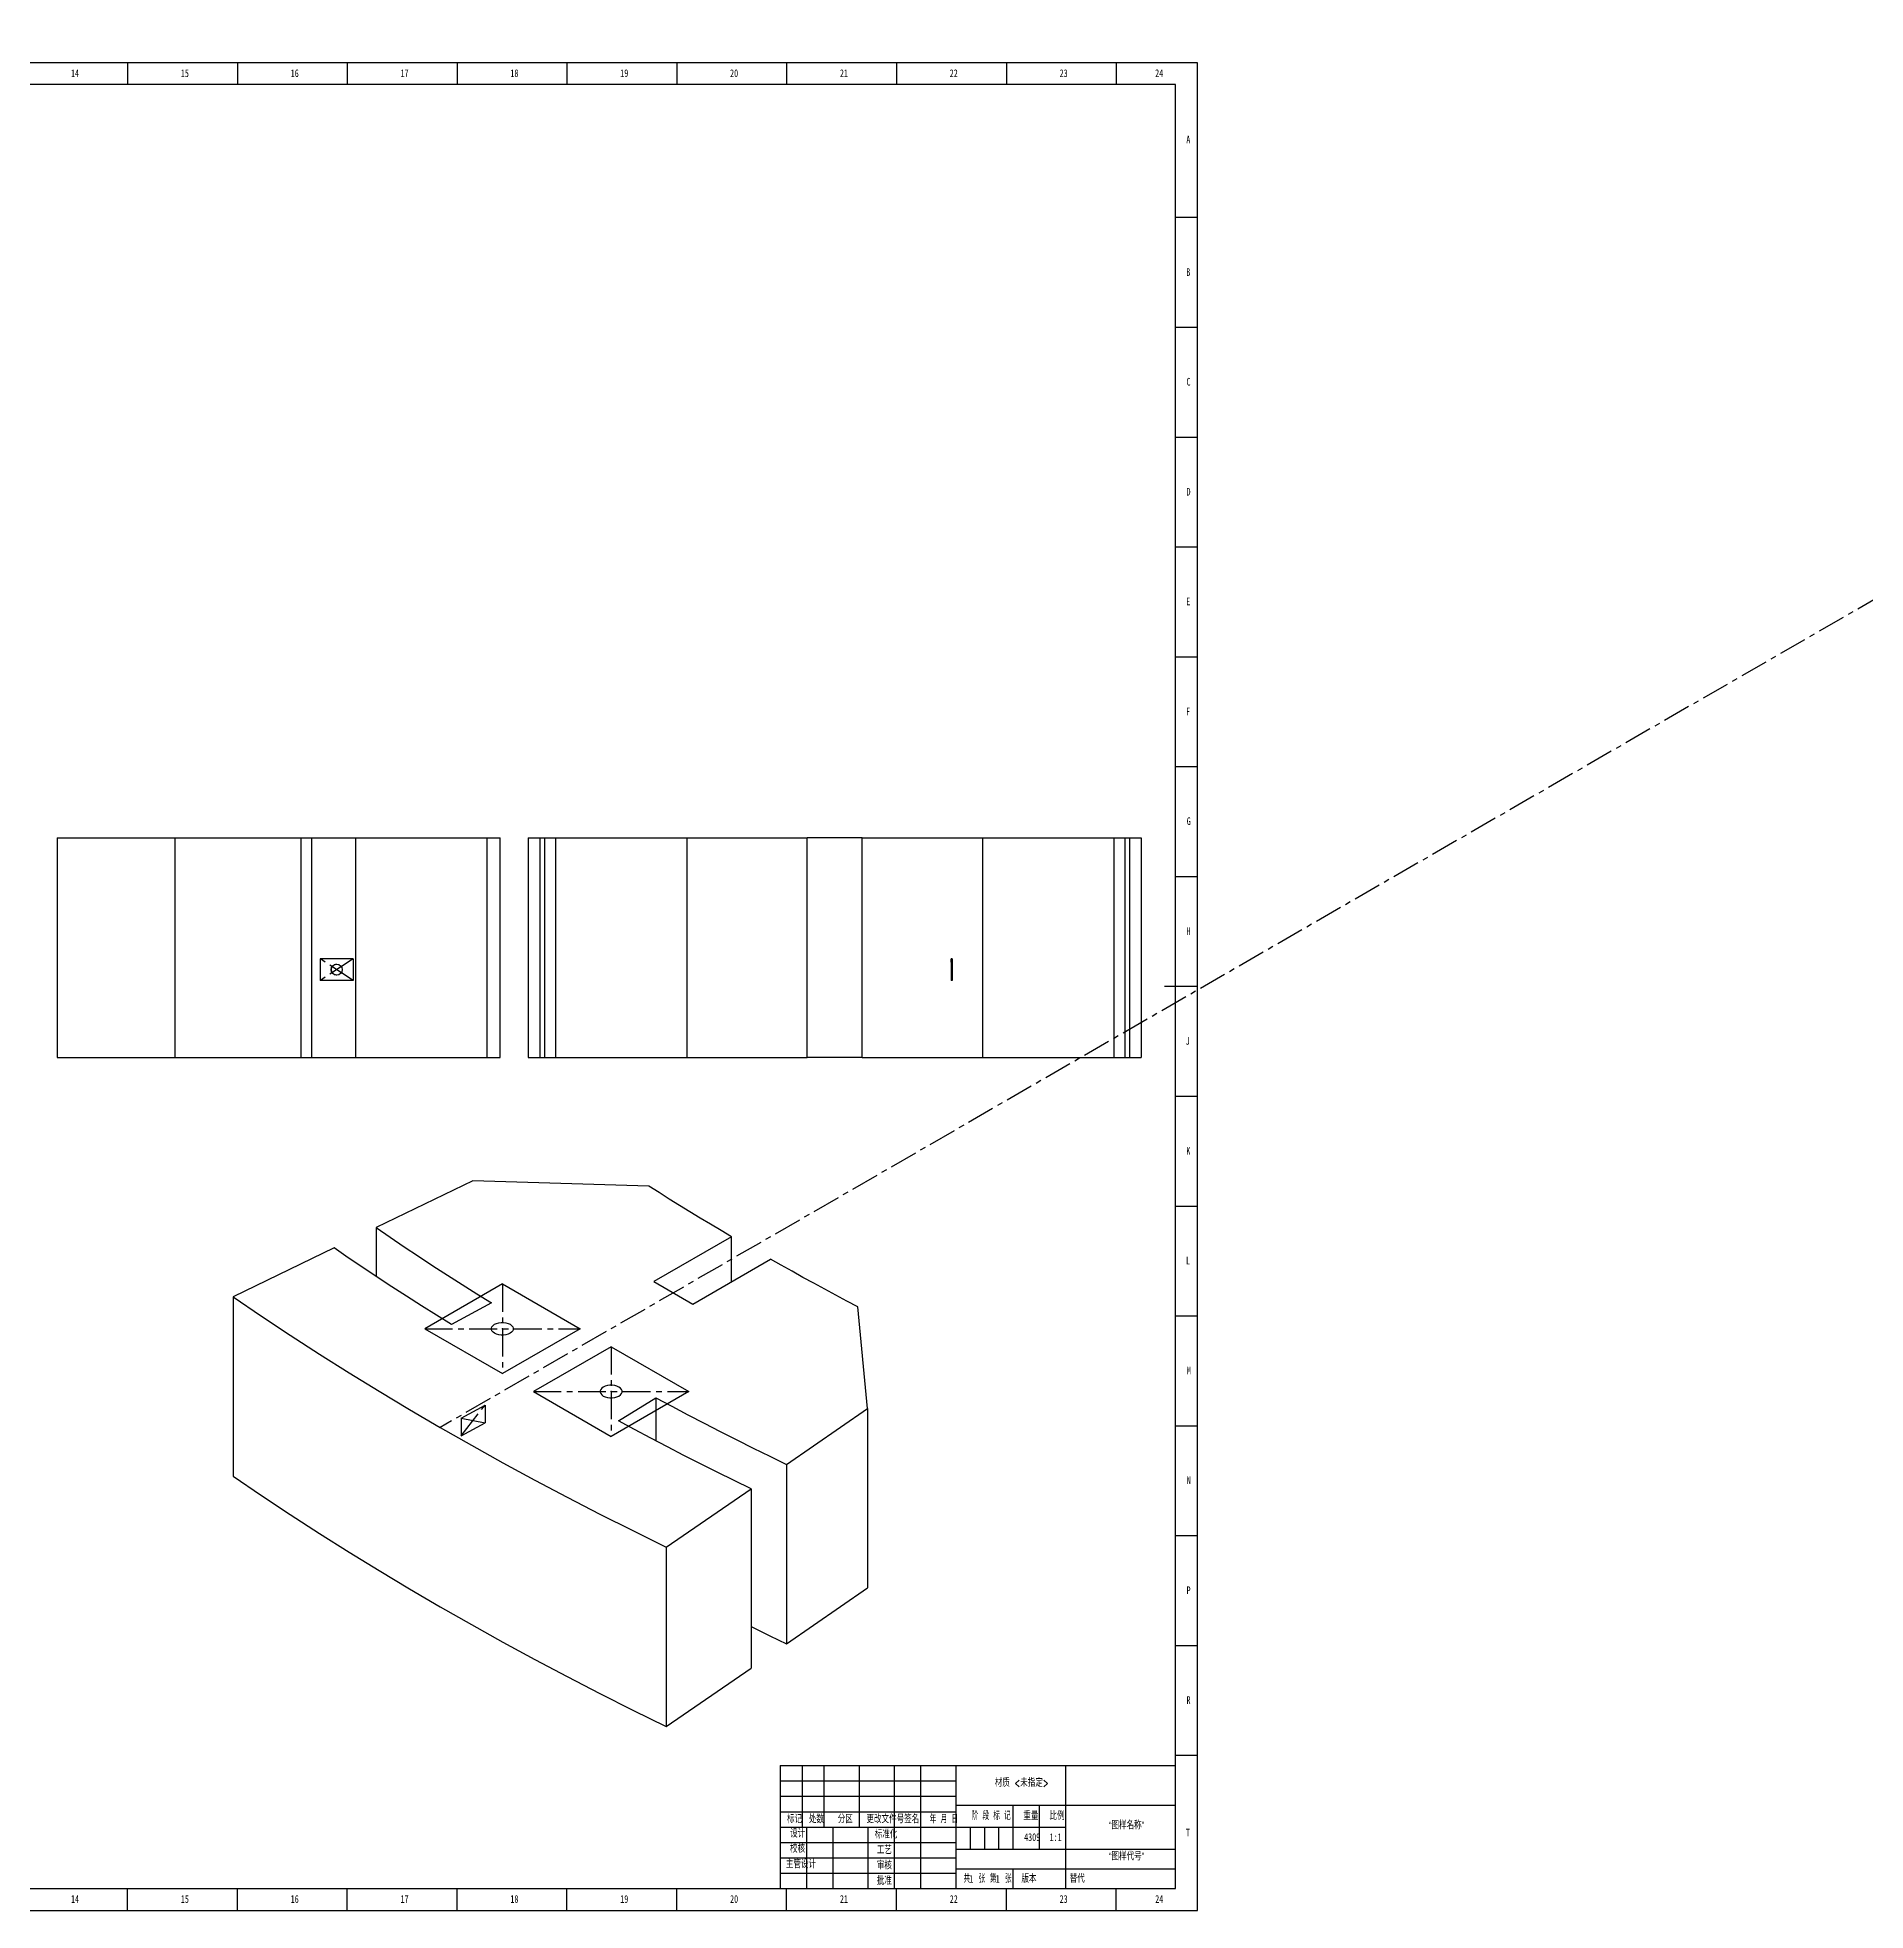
# Model space of a CAD drawing. Header units: millimetres. Extents: x 0 to 2659, y -827 to 1709.
# Drawn here: x 661 to 1493, y 0 to 853 of the extents above; entities that cross this region are included whole.
import ezdxf

# ---------------------------------------------------------------- set-up
doc = ezdxf.new("R2010")
doc.units = ezdxf.units.MM
doc.header["$PDSIZE"] = -1
doc.linetypes.add('CENTERX2', pattern=[20.32, 12.7, -2.54, 2.54, -2.54])
for name, color, linetype in [('10', 7, 'Continuous'), ('5', 7, 'Continuous'), ('9', 7, 'Continuous'), ('SLD-0', 7, 'Continuous')]:
    doc.layers.add(name, color=color, linetype=linetype)
doc.styles.add('SLDTEXTSTYLE0', font='TXT', dxfattribs={"width": 0.7, "bigfont": 'bigfont'})
doc.styles.add('SLDTEXTSTYLE1', font='TXT', dxfattribs={"width": 0.6, "bigfont": 'bigfont'})
doc.styles.add('SLDTEXTSTYLE2', font='TXT', dxfattribs={"width": 0.614286, "bigfont": 'bigfont'})
doc.styles.add('SLDTEXTSTYLE3', font='TXT', dxfattribs={"width": 0.62, "bigfont": 'bigfont'})
doc.styles.add('SLDTEXTSTYLE5', font='TXT', dxfattribs={"width": 0.7})

msp = doc.modelspace()

# ---------------------------------------------------------------- linework, layer by layer
at = {"color": 7, "linetype": 'CENTERX2'}
for p, q in [((1975.68, 873.02), (844.31, 219.89)), ((804.66, 433.23), (789.67, 423.23)), ((804.66, 423.23), (789.67, 433.23)), ((1077.38, 433.23), (1076.86, 423.23)), ((1077.38, 423.23), (1076.86, 433.23)), ((872.59, 285.2), (872.59, 244.38)), ((837.24, 264.79), (907.95, 264.79)), ((922.09, 256.63), (922.09, 215.81)), ((886.74, 236.22), (957.45, 236.22)), ((853.78, 215.99), (864.75, 230.06)), ((853.78, 224.16), (864.75, 221.9))]:
    msp.add_line(p, q, dxfattribs=at)
at = {"color": 7, "linetype": 'Continuous', "lineweight": 25}
for p, q in [((669.98, 488.23), (669.98, 388.23)), ((669.98, 488.23), (723.55, 488.23)), ((723.55, 488.23), (723.55, 388.23)), ((723.55, 488.23), (780.83, 488.23)), ((780.83, 488.23), (780.83, 388.23)), ((780.83, 488.23), (785.67, 488.23)), ((785.67, 488.23), (785.67, 388.23)), ((785.67, 488.23), (805.74, 488.23)), ((805.74, 488.23), (805.74, 388.23)), ((805.74, 488.23), (865.51, 488.23)), ((865.51, 488.23), (865.51, 388.23)), ((865.51, 488.23), (871.6, 488.23)), ((871.6, 388.23), (871.6, 488.23)), ((884.4, 488.23), (884.4, 388.23)), ((884.4, 488.23), (889.63, 488.23)), ((889.63, 488.23), (889.63, 388.23)), ((889.63, 488.23), (891.81, 488.23)), ((891.81, 488.23), (891.81, 388.23)), ((891.81, 488.23), (896.82, 488.23)), ((896.82, 488.23), (896.82, 388.23)), ((896.82, 488.23), (956.54, 488.23)), ((956.54, 488.23), (956.54, 388.23)), ((956.54, 488.23), (1011.35, 488.23)), ((1011.35, 388.23), (1011.35, 488.23)), ((1036.35, 488.23), (1011.35, 488.23)), ((1036.35, 388.23), (1036.35, 488.23)), ((1036.35, 488.23), (1091.16, 488.23)), ((1091.16, 488.23), (1091.16, 388.23)), ((1091.16, 488.23), (1150.88, 488.23)), ((1150.88, 488.23), (1150.88, 388.23)), ((1150.88, 488.23), (1155.89, 488.23)), ((1155.89, 488.23), (1155.89, 388.23)), ((1155.89, 488.23), (1158.07, 488.23)), ((1158.07, 488.23), (1158.07, 388.23)), ((1158.07, 488.23), (1163.3, 488.23)), ((1163.3, 488.23), (1163.3, 388.23)), ((669.98, 388.23), (723.55, 388.23)), ((723.55, 388.23), (780.83, 388.23)), ((780.83, 388.23), (785.67, 388.23)), ((785.67, 388.23), (805.74, 388.23)), ((805.74, 388.23), (865.51, 388.23)), ((865.51, 388.23), (871.6, 388.23)), ((884.4, 388.23), (889.63, 388.23)), ((889.63, 388.23), (891.81, 388.23)), ((891.81, 388.23), (896.82, 388.23)), ((896.82, 388.23), (956.54, 388.23)), ((956.54, 388.23), (1011.35, 388.23)), ((1036.35, 388.23), (1011.35, 388.23)), ((1036.35, 388.23), (1091.16, 388.23)), ((1091.16, 388.23), (1150.88, 388.23)), ((1150.88, 388.23), (1155.89, 388.23)), ((1155.89, 388.23), (1158.07, 388.23)), ((1158.07, 388.23), (1163.3, 388.23)), ((859.17, 332.18), (815.12, 310.84)), ((939.28, 329.67), (859.17, 332.18)), ((815.12, 310.84), (815.12, 288.64)), ((795.97, 301.56), (750.01, 279.3)), ((976.93, 306.65), (941.58, 286.24)), ((976.93, 286.24), (976.93, 306.65)), ((959.25, 276.04), (994.61, 296.45)), ((941.58, 286.24), (959.25, 276.04)), ((750.01, 279.3), (750.01, 197.64)), ((867.68, 276.55), (849.4, 266.7)), ((1038.82, 228.47), (1034.47, 274.71)), ((925.4, 222.82), (942.45, 233.38)), ((942.45, 233.38), (942.45, 213.78)), ((1001.86, 203.04), (1038.82, 228.47)), ((1038.82, 228.47), (1038.82, 146.81)), ((1001.86, 203.04), (1001.86, 121.39)), ((947.22, 165.45), (985.79, 191.98)), ((985.79, 191.98), (985.79, 110.33)), ((947.22, 165.45), (947.22, 83.8)), ((1001.86, 121.39), (1038.82, 146.81)), ((947.22, 83.8), (985.79, 110.33))]:
    msp.add_line(p, q, dxfattribs=at)
at = {"color": 7, "linetype": 'Continuous'}
for p, q in [((804.66, 433.23), (789.67, 433.23)), ((789.67, 433.23), (789.67, 423.23)), ((804.66, 433.23), (804.66, 423.23)), ((1077.38, 433.23), (1076.86, 433.23)), ((1076.86, 433.23), (1076.86, 423.23)), ((1077.38, 433.23), (1077.38, 423.23)), ((804.66, 423.23), (789.67, 423.23)), ((1077.38, 423.23), (1076.86, 423.23)), ((872.59, 285.2), (837.24, 264.79)), ((872.59, 285.2), (907.95, 264.79)), ((837.24, 264.79), (872.59, 244.38)), ((907.95, 264.79), (872.59, 244.38)), ((922.09, 256.63), (886.74, 236.22)), ((922.09, 256.63), (957.45, 236.22)), ((886.74, 236.22), (922.09, 215.81)), ((957.45, 236.22), (922.09, 215.81)), ((853.78, 224.16), (864.75, 230.06)), ((853.78, 224.16), (853.78, 215.99)), ((853.78, 215.99), (864.75, 221.9)), ((864.75, 230.06), (864.75, 221.9))]:
    msp.add_line(p, q, dxfattribs=at)
at = {"color": 7, "linetype": 'Continuous', "lineweight": 25, "flags": 128}
for points in [[(976.93, 306.65), (972.14, 309.48), (967.37, 312.33), (962.63, 315.18), (957.91, 318.05), (953.22, 320.94), (948.55, 323.83), (943.9, 326.74), (939.28, 329.67)], [(815.12, 310.84), (821.52, 306.47), (827.97, 302.12), (834.47, 297.79), (841.01, 293.49), (847.61, 289.22), (854.25, 284.97), (860.94, 280.74), (867.68, 276.55)], [(849.4, 266.7), (842.55, 270.97), (835.74, 275.27), (828.99, 279.59), (822.29, 283.93), (815.63, 288.3), (809.03, 292.7), (802.48, 297.12), (795.97, 301.56)], [(1034.47, 274.71), (1029.41, 277.38), (1024.37, 280.06), (1019.35, 282.76), (1014.36, 285.47), (1009.38, 288.19), (1004.44, 290.93), (999.51, 293.68), (994.61, 296.45)], [(750.01, 279.3), (762.93, 270.52), (776.03, 261.84), (789.32, 253.26), (802.8, 244.77), (816.46, 236.37), (830.29, 228.08), (844.31, 219.89), (858.5, 211.8), (872.87, 203.81), (887.4, 195.92), (902.11, 188.14), (916.98, 180.47), (932.02, 172.91), (947.22, 165.45)], [(876.13, 266.83), (876.83, 266.33), (877.31, 265.74), (877.56, 265.11), (877.56, 264.47), (877.31, 263.84), (876.83, 263.26), (876.13, 262.75), (875.25, 262.35), (874.25, 262.07), (873.15, 261.92), (872.03, 261.92), (870.94, 262.07), (869.93, 262.35), (869.06, 262.75), (868.36, 263.26), (867.87, 263.84), (867.63, 264.47), (867.63, 265.11), (867.87, 265.74), (868.36, 266.33), (869.06, 266.83), (869.93, 267.24), (870.94, 267.52), (872.03, 267.66), (873.15, 267.66), (874.25, 267.52), (875.25, 267.24), (876.13, 266.83)], [(925.63, 238.26), (924.75, 238.66), (923.74, 238.94), (922.65, 239.09), (921.53, 239.09), (920.44, 238.94), (919.43, 238.66), (918.56, 238.26), (917.86, 237.75), (917.37, 237.17), (917.12, 236.54), (917.12, 235.89), (917.37, 235.26), (917.86, 234.68), (918.56, 234.18), (919.43, 233.77), (920.44, 233.49), (921.53, 233.35), (922.65, 233.35), (923.74, 233.49), (924.75, 233.77), (925.63, 234.18), (926.33, 234.68), (926.81, 235.26), (927.06, 235.89), (927.06, 236.54), (926.81, 237.17), (926.33, 237.75), (925.63, 238.26)], [(942.45, 233.38), (949.73, 229.49), (957.05, 225.63), (964.41, 221.79), (971.81, 217.99), (979.26, 214.21), (986.75, 210.46), (994.28, 206.73), (1001.86, 203.04)], [(985.79, 191.98), (978.09, 195.74), (970.43, 199.52), (962.82, 203.33), (955.25, 207.18), (947.72, 211.05), (940.24, 214.94), (932.8, 218.87), (925.4, 222.82)], [(750.01, 197.64), (762.93, 188.87), (776.03, 180.19), (789.32, 171.6), (802.8, 163.11), (816.46, 154.72), (830.29, 146.43), (844.31, 138.23), (858.5, 130.14), (872.87, 122.15), (887.4, 114.27), (902.11, 106.49), (916.98, 98.82), (932.02, 91.25), (947.22, 83.8)], [(985.79, 129.28), (986.75, 128.8), (994.28, 125.08), (1001.86, 121.39)]]:
    msp.add_lwpolyline(points, dxfattribs=at)
at = {"color": 7, "linetype": 'Continuous', "lineweight": 25}
msp.add_circle((797.17, 428.23), 2.5, dxfattribs=at)
msp.add_open_spline([(797.33, 425.76), (797.24, 425.75), (796.88, 425.71), (796.25, 425.93), (795.56, 426.4), (795.05, 427.08), (794.8, 427.9), (794.84, 428.75), (795.15, 429.54), (795.71, 430.2), (796.44, 430.6), (797.02, 430.77), (797.31, 430.72), (797.33, 430.72)], degree=3, knots=[0, 0, 0, 0, 0.032231, 0.13912, 0.244968, 0.351596, 0.459014, 0.566193, 0.673078, 0.780352, 0.887705, 0.994113, 1, 1, 1, 1], dxfattribs=at)
at = {"color": 7, "linetype": 'Continuous'}
for p in [(797.17, 428.23), (1077.12, 428.23), (872.59, 264.79), (922.09, 236.22), (859.27, 223.03)]:
    msp.add_point(p, dxfattribs=at)
at = {"layer": '5', "color": 7}
for p, q in [((1189, 841), (0, 841)), ((1189, 0), (1189, 841)), ((999, 59), (1079, 59)), ((999, 52), (1079, 52)), ((1085.5, 38), (1085.5, 28)), ((1092, 38), (1092, 28)), ((1098.5, 38), (1098.5, 28)), ((0, 0), (1189, 0))]:
    msp.add_line(p, q, dxfattribs=at)
at = {"layer": '5'}
for p, q in [((702, 841), (702, 831.05)), ((752, 841), (752, 831.05)), ((802, 841), (802, 831.05)), ((852, 841), (852, 831.05)), ((902, 841), (902, 831.05)), ((952, 841), (952, 831.05)), ((1002, 841), (1002, 831.05)), ((1052, 841), (1052, 831.05)), ((1102, 841), (1102, 831.05)), ((1152, 841), (1152, 831.05)), ((1189, 770.5), (1179, 770.5)), ((1189, 720.5), (1179, 720.5)), ((1189, 670.5), (1179, 670.5)), ((1189, 620.5), (1179, 620.5)), ((1189, 570.5), (1179, 570.5)), ((1189, 520.5), (1179, 520.5)), ((1189, 470.5), (1179, 470.5)), ((1189, 370.5), (1179, 370.5)), ((1189, 320.5), (1179, 320.5)), ((1189, 270.5), (1179, 270.5)), ((1189, 220.5), (1179, 220.5)), ((1189, 170.5), (1179, 170.5)), ((1189, 120.5), (1179, 120.5)), ((1189, 70.5), (1179, 70.5)), ((702, 0), (702, 10)), ((752, 0), (752, 10)), ((802, 0), (802, 10)), ((852, 0), (852, 10)), ((902, 0), (902, 10)), ((952, 0), (952, 10)), ((1002, 0), (1002, 10)), ((1052, 0), (1052, 10)), ((1102, 0), (1102, 10)), ((1152, 0), (1152, 10))]:
    msp.add_line(p, q, dxfattribs=at)
at = {"layer": '5', "color": 7, "lineweight": 25}
for p, q in [((1179, 831.05), (25, 831.05)), ((1179, 10), (1179, 831.05)), ((999, 66), (1179, 66)), ((999, 66), (999, 10)), ((1009, 66), (1009, 38)), ((1019, 66), (1019, 38)), ((1035, 66), (1035, 38)), ((1051, 66), (1051, 10)), ((1063, 66), (1063, 10)), ((1079, 66), (1079, 10)), ((1129, 66), (1129, 38)), ((999, 45), (1079, 45)), ((1079, 48), (1179, 48)), ((1105, 48), (1105, 28)), ((1117, 48), (1117, 28)), ((999, 38), (1129, 38)), ((1011, 38), (1011, 10)), ((1023, 38), (1023, 10)), ((1039, 38), (1039, 10)), ((1129, 38), (1129, 10)), ((999, 31), (1079, 31)), ((1079, 28), (1179, 28)), ((999, 24), (1079, 24)), ((1079.01, 18.98), (1179, 18.98)), ((0, 10), (1179, 10)), ((999, 17), (1079, 17))]:
    msp.add_line(p, q, dxfattribs=at)
at = {"layer": '5', "lineweight": 25}
for p, q in [((1189, 420.5), (1174, 420.5)), ((1105, 18.98), (1105, 10))]:
    msp.add_line(p, q, dxfattribs=at)

# ---------------------------------------------------------------- texts
at = {"layer": '10', "char_height": 3.5}
for s, insert, attachment_point, style in [('14', (678.09, 838), 2, 'SLDTEXTSTYLE5'), ('15', (728.09, 838), 2, 'SLDTEXTSTYLE5'), ('16', (778.09, 838), 2, 'SLDTEXTSTYLE5'), ('17', (828.09, 838), 2, 'SLDTEXTSTYLE5'), ('18', (878.09, 838), 2, 'SLDTEXTSTYLE5'), ('19', (928.09, 838), 2, 'SLDTEXTSTYLE5'), ('20', (978.09, 838), 2, 'SLDTEXTSTYLE5'), ('21', (1028.09, 838), 2, 'SLDTEXTSTYLE5'), ('22', (1078.09, 838), 2, 'SLDTEXTSTYLE5'), ('23', (1128.09, 838), 2, 'SLDTEXTSTYLE5'), ('24', (1171.59, 838), 2, 'SLDTEXTSTYLE5'), ('A', (1184.82, 807.75), 2, 'SLDTEXTSTYLE5'), ('B', (1184.82, 747.5), 2, 'SLDTEXTSTYLE5'), ('C', (1184.93, 697.56), 2, 'SLDTEXTSTYLE5'), ('D', (1184.93, 647.5), 2, 'SLDTEXTSTYLE5'), ('E', (1184.82, 597.56), 2, 'SLDTEXTSTYLE5'), ('F', (1184.72, 547.5), 2, 'SLDTEXTSTYLE5'), ('G', (1185.04, 497.56), 2, 'SLDTEXTSTYLE5'), ('H', (1184.93, 447.5), 2, 'SLDTEXTSTYLE5'), ('J', (1184.52, 397.56), 2, 'SLDTEXTSTYLE5'), ('K', (1184.82, 347.5), 2, 'SLDTEXTSTYLE5'), ('L', (1184.68, 297.56), 2, 'SLDTEXTSTYLE5'), ('M', (1185.1, 247.5), 2, 'SLDTEXTSTYLE5'), ('N', (1185.05, 197.56), 2, 'SLDTEXTSTYLE5'), ('P', (1184.94, 147.5), 2, 'SLDTEXTSTYLE5'), ('R', (1184.93, 97.56), 2, 'SLDTEXTSTYLE5'), ('材质 <未指定>', (1108.93, 59.86), 2, 'SLDTEXTSTYLE0'), ('4309', (1113.76, 35.16), 2, 'SLDTEXTSTYLE5'), ('“图样名称”', (1156.73, 40.51), 2, 'SLDTEXTSTYLE0'), ('T', (1184.66, 37.25), 2, 'SLDTEXTSTYLE5'), ('校核', (1006.96, 29.86), 2, 'SLDTEXTSTYLE0'), ('“图样代号”', (1156.73, 26.37), 2, 'SLDTEXTSTYLE0'), ('主管设计', (1008.49, 22.83), 2, 'SLDTEXTSTYLE0'), ('1', (1085.11, 16.19), 1, 'SLDTEXTSTYLE5'), ('1', (1097.14, 16.19), 1, 'SLDTEXTSTYLE5'), ('14', (678.09, 7), 2, 'SLDTEXTSTYLE5'), ('15', (728.09, 7), 2, 'SLDTEXTSTYLE5'), ('16', (778.09, 7), 2, 'SLDTEXTSTYLE5'), ('17', (828.09, 7), 2, 'SLDTEXTSTYLE5'), ('18', (878.09, 7), 2, 'SLDTEXTSTYLE5'), ('19', (928.09, 7), 2, 'SLDTEXTSTYLE5'), ('20', (978.09, 7), 2, 'SLDTEXTSTYLE5'), ('21', (1028.09, 7), 2, 'SLDTEXTSTYLE5'), ('22', (1078.09, 7), 2, 'SLDTEXTSTYLE5'), ('23', (1128.09, 7), 2, 'SLDTEXTSTYLE5'), ('24', (1171.59, 7), 2, 'SLDTEXTSTYLE5')]:
    msp.add_mtext(s, dxfattribs=dict(at, insert=insert, attachment_point=attachment_point, style=style))
at = {"layer": '10', "color": 7, "insert": (1112.31, 16.19), "char_height": 3.5, "attachment_point": 2, "style": 'SLDTEXTSTYLE0'}
msp.add_mtext('版本', dxfattribs=at)
at = {"layer": '9', "color": 7, "char_height": 3.5, "attachment_point": 2}
for s, insert, style in [('标记', (1005.6, 43.31), 'SLDTEXTSTYLE0'), ('处数', (1015.54, 43.31), 'SLDTEXTSTYLE0'), ('分区', (1028.7, 43.31), 'SLDTEXTSTYLE0'), ('更改文件号', (1046.93, 43.31), 'SLDTEXTSTYLE0'), ('签名', (1058.93, 43.31), 'SLDTEXTSTYLE0'), ('年 月 日', (1073.58, 43.31), 'SLDTEXTSTYLE3'), ('阶 段 标 记', (1095.1, 44.81), 'SLDTEXTSTYLE2'), ('重量', (1113.18, 44.81), 'SLDTEXTSTYLE0'), ('比例', (1125.08, 44.81), 'SLDTEXTSTYLE0'), ('设计', (1007.01, 36.77), 'SLDTEXTSTYLE0'), ('标准化', (1047.24, 36.36), 'SLDTEXTSTYLE0'), ('工艺', (1046.46, 29.23), 'SLDTEXTSTYLE0'), ('审核', (1046.46, 22.25), 'SLDTEXTSTYLE0'), ('批准', (1046.44, 15.22), 'SLDTEXTSTYLE0'), ('共  张', (1087.47, 16.19), 'SLDTEXTSTYLE1'), ('第  张', (1099.46, 16.19), 'SLDTEXTSTYLE1')]:
    msp.add_mtext(s, dxfattribs=dict(at, insert=insert, style=style))
at = {"layer": 'SLD-0', "char_height": 3.5}
for s, insert, attachment_point, style in [('1:1', (1124.44, 35.16), 2, 'SLDTEXTSTYLE5'), ('替代', (1130.85, 16.19), 1, 'SLDTEXTSTYLE0')]:
    msp.add_mtext(s, dxfattribs=dict(at, insert=insert, attachment_point=attachment_point, style=style))

doc.saveas('drawing.dxf')
